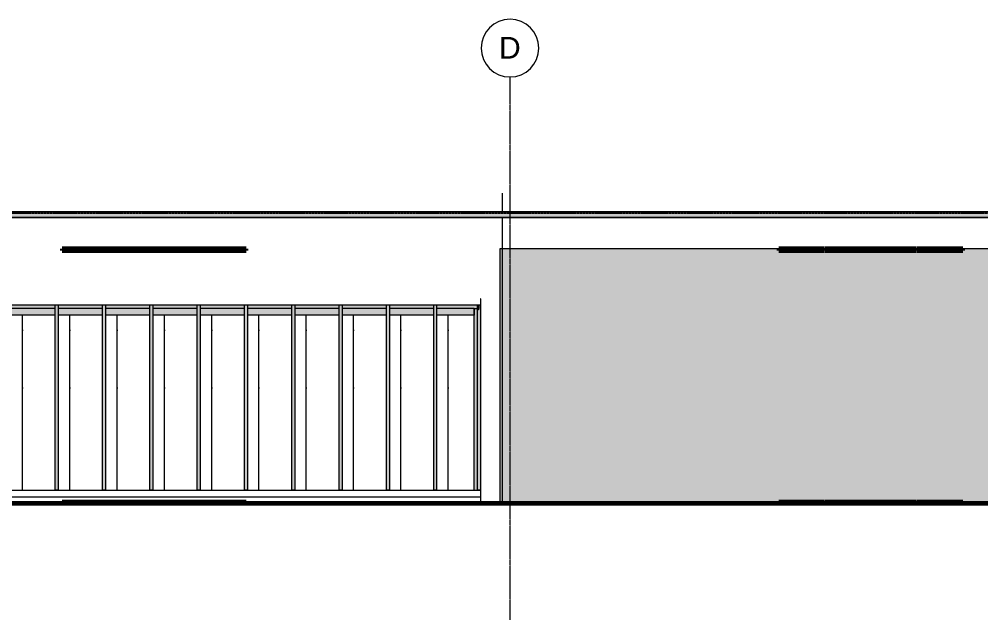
# Model space of a CAD drawing. Header units: inches. Extents: x 10303 to 15970, y 220 to 469.
# Drawn here: x 12710.2 to 13110.2, y 219.6 to 469.3 of the extents above; entities that cross this region are included whole.
import ezdxf

# ---------------------------------------------------------------- set-up
doc = ezdxf.new("R2010")
doc.units = ezdxf.units.IN
doc.header["$MEASUREMENT"] = 0
doc.linetypes.add('Aligning Line 1_8_', pattern=[0.25, 0.125, -0.125])
doc.linetypes.add('Grid Line 1_2_', pattern=[0.875, 0.5, -0.125, 0.125, -0.125])
for name, color, linetype, lineweight in [('0-3', 165, 'Continuous', 5), ('0-4', 10, 'Continuous', 9), ('0-5', 50, 'Continuous', 5), ('A-CLNG', 13, 'Continuous', 18), ('A-CLNG-1', 13, 'Continuous', 60), ('A-FLOR', 192, 'Continuous', 18), ('A-FLOR-1', 250, 'Continuous', 60), ('A-FLOR-2', 192, 'Continuous', 60), ('A-FLOR-LEVL-1', 51, 'Grid Line 1_2_', 9), ('A-FLOR-PATT-1', 253, 'Continuous', 9), ('A-GLAZ-CWMG', 51, 'Continuous', 9), ('A-GLAZ-CWMG-1', 247, 'Continuous', 9), ('A-GLAZ-CWMG-2', 10, 'Continuous', 9), ('A-WALL-2', 7, 'Continuous', 18), ('A-WALL-3', 27, 'Continuous', 18), ('A-WALL-PATT-1', 143, 'Continuous', 9), ('G-ANNO-SYMB-1', 9, 'Aligning Line 1_8_', 9), ('I-WALL', 2, 'Continuous', 18), ('P-PIPE', 3, 'Continuous', 9), ('P-PIPE-1', 3, 'Continuous', 5), ('S-GRID-1', 1, 'Grid Line 1_2_', 9), ('S-GRID-IDEN', 1, 'Continuous', 9), ('S-GRID-IDEN-1', 147, 'Continuous', 9)]:
    doc.layers.add(name, color=color, linetype=linetype, lineweight=lineweight)
doc.styles.add('Arial', font='arial.ttf', dxfattribs={"height": 9})

# ---------------------------------------------------------------- blocks, each defined once
blk = doc.blocks.new('CTR - 2nd Phase_rvt-2-Elevation 13 - c')
at = {"layer": 'A-FLOR-LEVL-1'}
blk.add_line((-11795.56, 268), (-10303.21, 268), dxfattribs=at)
at = {"layer": 'G-ANNO-SYMB-1'}
blk.add_line((-11747.21, 388.59), (-10351.57, 388.59), dxfattribs=at)
blk = doc.blocks.new('CTR - 1st Phase - Unit Layouts_rvt-2-Elevation 13 - c')
at = {"layer": 'A-FLOR-LEVL-1'}
blk.add_line((-11795.56, 268), (-10303.21, 268), dxfattribs=at)
blk = doc.blocks.new('Basic Wall _ EXT - FIBER CEMENT - LARGE - ___-2162458-Elevation 13 - c')
at = {"layer": 'A-WALL-3'}
h = blk.add_hatch(color=256, dxfattribs=at)
h.paths.add_polyline_path([(-10969.49, 350.44), (-10969.49, 350.5), (-10987.67, 350.5), (-10987.67, 350.44)], flags=0)
h.paths.add_polyline_path([(-11104.24, 350.44), (-11087.59, 350.44), (-11087.59, 350.5), (-11105.49, 350.5), (-11105.49, 350.44)], flags=0)
h.paths.add_polyline_path([(-10852.89, 350.44), (-10852.89, 350.5), (-10869.57, 350.5), (-10869.57, 350.44), (-10853.13, 350.44)], flags=0)
h.paths.add_polyline_path([(-11086.09, 350.44), (-11067.91, 350.44), (-11067.91, 350.5), (-11086.09, 350.5)], flags=0)
h.paths.add_polyline_path([(-10871.07, 350.44), (-10871.07, 350.5), (-10889.26, 350.5), (-10889.26, 350.44), (-10874.93, 350.44)], flags=0)
h.paths.add_polyline_path([(-11066.41, 350.44), (-11048.23, 350.44), (-11048.23, 350.5), (-11066.41, 350.5)], flags=0)
h.paths.add_polyline_path([(-10890.76, 350.44), (-10890.76, 350.5), (-10908.94, 350.5), (-10908.94, 350.44)], flags=0)
h.paths.add_polyline_path([(-11046.73, 350.44), (-11028.54, 350.44), (-11028.54, 350.5), (-11046.73, 350.5)], flags=0)
h.paths.add_polyline_path([(-10910.44, 350.44), (-10910.44, 350.5), (-10928.62, 350.5), (-10928.62, 350.44), (-10918.55, 350.44)], flags=0)
h.paths.add_polyline_path([(-11027.04, 350.44), (-11008.86, 350.44), (-11008.86, 350.5), (-11027.04, 350.5)], flags=0)
h.paths.add_polyline_path([(-10930.12, 350.44), (-10930.12, 350.5), (-10948.31, 350.5), (-10948.31, 350.44)], flags=0)
h.paths.add_polyline_path([(-11007.36, 350.44), (-10989.17, 350.44), (-10989.17, 350.5), (-11007.36, 350.5)], flags=0)
h.paths.add_polyline_path([(-10949.81, 350.44), (-10949.81, 350.5), (-10967.99, 350.5), (-10967.99, 350.44), (-10962.16, 350.44)], flags=0)
h = blk.add_hatch(color=256, dxfattribs=at)
h.paths.add_polyline_path([(-10969.49, 349.02), (-10969.49, 350.44), (-10987.67, 350.44), (-10987.67, 349.02)], flags=0)
h.paths.add_polyline_path([(-11104.49, 349.02), (-11087.59, 349.02), (-11087.59, 350.44), (-11105.49, 350.44), (-11105.49, 349.02)], flags=0)
h.paths.add_polyline_path([(-10852.89, 349.02), (-10852.89, 350.44), (-10869.57, 350.44), (-10869.57, 349.02), (-10853.13, 349.02)], flags=0)
h.paths.add_polyline_path([(-10871.07, 349.02), (-10871.07, 350.44), (-10889.26, 350.44), (-10889.26, 349.02), (-10874.93, 349.02)], flags=0)
h.paths.add_polyline_path([(-11086.09, 349.02), (-11067.91, 349.02), (-11067.91, 350.44), (-11086.09, 350.44)], flags=0)
h.paths.add_polyline_path([(-11066.41, 349.02), (-11048.23, 349.02), (-11048.23, 350.44), (-11066.41, 350.44)], flags=0)
h.paths.add_polyline_path([(-10890.76, 349.02), (-10890.76, 350.44), (-10908.94, 350.44), (-10908.94, 349.02)], flags=0)
h.paths.add_polyline_path([(-11046.73, 349.02), (-11028.54, 349.02), (-11028.54, 350.44), (-11046.73, 350.44)], flags=0)
h.paths.add_polyline_path([(-10910.44, 349.02), (-10910.44, 350.44), (-10928.62, 350.44), (-10928.62, 349.02), (-10918.55, 349.02)], flags=0)
h.paths.add_polyline_path([(-11027.04, 349.02), (-11008.86, 349.02), (-11008.86, 350.44), (-11027.04, 350.44)], flags=0)
h.paths.add_polyline_path([(-10930.12, 349.02), (-10930.12, 350.44), (-10948.31, 350.44), (-10948.31, 349.02)], flags=0)
h.paths.add_polyline_path([(-11007.36, 349.02), (-10989.17, 349.02), (-10989.17, 350.44), (-11007.36, 350.44)], flags=0)
h.paths.add_polyline_path([(-10949.81, 349.02), (-10949.81, 350.44), (-10967.99, 350.44), (-10967.99, 349.02), (-10962.16, 349.02)], flags=0)
at = {"layer": 'A-WALL-2'}
for p, q in [((-11087.59, 350.44), (-11105.49, 350.44)), ((-11067.91, 350.44), (-11086.09, 350.44)), ((-11048.23, 350.44), (-11066.41, 350.44)), ((-11028.54, 350.44), (-11046.73, 350.44)), ((-11008.86, 350.44), (-11027.04, 350.44)), ((-10989.17, 350.44), (-11007.36, 350.44)), ((-10969.49, 350.44), (-10987.67, 350.44)), ((-10949.81, 350.44), (-10967.99, 350.44)), ((-10930.12, 350.44), (-10948.31, 350.44)), ((-10910.44, 350.44), (-10928.62, 350.44)), ((-10890.76, 350.44), (-10908.94, 350.44)), ((-10871.07, 350.44), (-10889.26, 350.44)), ((-10852.89, 350.44), (-10869.57, 350.44))]:
    blk.add_line(p, q, dxfattribs=at)
blk = doc.blocks.new('Basic Wall _ EXT - FIBER CEMENT - LARGE - ___-2162459-Elevation 13 - c')
at = {"layer": 'A-WALL-3'}
h = blk.add_hatch(color=256, dxfattribs=at)
h.paths.add_polyline_path([(-10852.28, 348.54), (-10852, 348.88), (-10852.03, 348.9), (-10852.31, 348.56), (-10852.29, 348.54)], flags=0)
h.paths.add_polyline_path([(-10852.43, 348.66), (-10852.14, 349.02), (-10852.14, 350.44), (-10851.65, 350.5), (-10851.76, 350.5), (-10852.17, 350.46), (-10852.18, 349.01), (-10852.45, 348.68)], flags=0)
at = {"layer": 'A-WALL-2'}
for p, q in [((-10851.39, 353), (-10851.42, 353)), ((-10851.42, 353), (-10851.42, 350.53)), ((-10851.39, 350.5), (-10851.39, 353)), ((-10852.17, 349.02), (-10852.45, 348.68)), ((-10852.44, 348.55), (-10852.42, 348.53)), ((-10852.43, 348.66), (-10852.14, 349.01)), ((-10852.4, 348.55), (-10852.42, 348.57)), ((-10852.03, 348.9), (-10852.31, 348.56)), ((-10852.28, 348.54), (-10852, 348.88)), ((-10851.42, 350.53), (-10852.17, 350.46)), ((-10852.17, 350.46), (-10852.17, 349.02)), ((-10852.14, 350.44), (-10851.39, 350.5)), ((-10852.14, 349.01), (-10852.14, 350.44)), ((-10852, 348.88), (-10852.03, 348.9))]:
    blk.add_line(p, q, dxfattribs=at)
for centre, radius, start, end in [((-10852.38, 348.62), 0.0938, 140, 230), ((-10852.38, 348.62), 0.0625, 140, 230), ((-10852.36, 348.6), 0.0938, 230, 320), ((-10852.36, 348.6), 0.0625, 230, 320)]:
    blk.add_arc(centre, radius, start, end, dxfattribs=at)
blk = doc.blocks.new('Rectangular Mullion - Stud - Vertical-2194367-Elevation 13 - c')
at = {"layer": 'A-GLAZ-CWMG-1'}
h = blk.add_hatch(color=256, dxfattribs=at)
h.paths.add_polyline_path([(-10851.45, 273.5), (-10851.39, 273.5), (-10851.4, 350.5), (-10852.14, 350.44), (-10852.14, 349.01), (-10852.43, 348.66), (-10852.45, 348.68), (-10852.17, 349.02), (-10852.17, 350.46), (-10851.76, 350.5), (-10852.89, 350.5), (-10852.89, 273.5)], flags=0)
h.paths.add_polyline_path([(-10852.28, 348.54), (-10852.31, 348.56), (-10852.03, 348.9), (-10852, 348.88), (-10852.28, 348.54)], flags=0)
at = {"layer": 'A-GLAZ-CWMG-2'}
for p in [(-10852.89, 350.5), (-10851.39, 273.5)]:
    blk.add_line(p, (-10852.89, 273.5), dxfattribs=at)
blk = doc.blocks.new('Rectangular Mullion - Stud - Base_Head-1769174-Elevation 13 - c')
at = {"layer": 'A-GLAZ-CWMG'}
h = blk.add_hatch(dxfattribs=at)
h.set_pattern_fill('FP_2', color=256, style=0, pattern_type=2)
h.set_pattern_definition([(180, (-11077.751, 270.75), (-1e-15, -8), [])])
h.paths.add_polyline_path([(-11086.09, 268), (-11067.91, 268), (-11067.91, 273.5), (-11087.59, 273.5), (-11087.59, 268)], flags=0)
at = {"layer": 'A-GLAZ-CWMG-2'}
blk.add_line((-11087.59, 273.5), (-11067.91, 273.5), dxfattribs=at)
blk = doc.blocks.new('Rectangular Mullion - Stud - Vertical-2194370-Elevation 13 - c')
at = {"layer": 'A-GLAZ-CWMG-1'}
blk.add_hatch(color=256, dxfattribs=at).paths.add_polyline_path([(-11086.09, 273.5), (-11086.09, 350.5), (-11087.59, 350.5), (-11087.59, 273.5)], flags=0)
at = {"layer": 'A-GLAZ-CWMG-2'}
for p, q in [((-11087.59, 350.5), (-11087.59, 273.5)), ((-11086.09, 273.5), (-11086.09, 350.5)), ((-11086.09, 273.5), (-11087.59, 273.5))]:
    blk.add_line(p, q, dxfattribs=at)
blk = doc.blocks.new('Rectangular Mullion - Stud - Base_Head-1769175-Elevation 13 - c')
at = {"layer": 'A-GLAZ-CWMG'}
h = blk.add_hatch(dxfattribs=at)
h.set_pattern_fill('FP_3', color=256, style=0, pattern_type=2)
h.set_pattern_definition([(180, (-10861.231, 270.75), (-1e-15, -8), [])])
h.paths.add_polyline_path([(-10851.45, 268), (-10851.39, 268), (-10851.39, 273.5), (-10871.07, 273.5), (-10871.07, 268), (-10851.76, 268)], flags=0)
at = {"layer": 'A-GLAZ-CWMG-2'}
blk.add_line((-10871.07, 273.5), (-10851.39, 273.5), dxfattribs=at)
blk = doc.blocks.new('Rectangular Mullion - Profile_Polycarbonate_Upper and left-2195491-Elevation 13 - c')
at = {"layer": 'A-GLAZ-CWMG-1'}
h = blk.add_hatch(color=256, dxfattribs=at)
h.paths.add_polyline_path([(-10989.17, 346.27), (-10989.17, 349.02), (-11007.36, 349.02), (-11007.36, 346.27), (-11005.78, 346.27)], flags=0)
h.paths.add_polyline_path([(-11093, 346.27), (-11087.59, 346.27), (-11087.59, 349.02), (-11104.24, 349.02), (-11104.24, 346.27)], flags=0)
h.paths.add_polyline_path([(-10854.14, 346.27), (-10854.14, 349.02), (-10869.57, 349.02), (-10869.57, 346.27)], flags=0)
h.paths.add_polyline_path([(-10871.07, 346.27), (-10871.07, 349.02), (-10889.26, 349.02), (-10889.26, 346.27), (-10874.93, 346.27)], flags=0)
h.paths.add_polyline_path([(-11086.09, 346.27), (-11067.91, 346.27), (-11067.91, 349.02), (-11086.09, 349.02), (-11086.09, 348.95)], flags=0)
h.paths.add_polyline_path([(-11066.41, 346.27), (-11048.23, 346.27), (-11048.23, 349.02), (-11066.41, 349.02), (-11066.41, 348.95)], flags=0)
h.paths.add_polyline_path([(-11046.73, 346.27), (-11028.54, 346.27), (-11028.54, 349.02), (-11046.73, 349.02), (-11046.73, 348.95)], flags=0)
h.paths.add_polyline_path([(-10890.76, 346.27), (-10890.76, 349.02), (-10908.94, 349.02), (-10908.94, 346.27)], flags=0)
h.paths.add_polyline_path([(-10910.44, 346.27), (-10910.44, 349.02), (-10928.62, 349.02), (-10928.62, 346.27), (-10918.55, 346.27)], flags=0)
h.paths.add_polyline_path([(-11027.04, 346.27), (-11008.86, 346.27), (-11008.86, 349.02), (-11027.04, 349.02), (-11027.04, 348.95)], flags=0)
h.paths.add_polyline_path([(-10987.67, 346.27), (-10969.49, 346.27), (-10969.49, 349.02), (-10987.67, 349.02), (-10987.67, 348.95)], flags=0)
h.paths.add_polyline_path([(-10967.99, 346.27), (-10949.81, 346.27), (-10949.81, 349.02), (-10967.99, 349.02), (-10967.99, 348.95)], flags=0)
h.paths.add_polyline_path([(-10930.12, 346.27), (-10930.12, 349.02), (-10948.31, 349.02), (-10948.31, 346.27)], flags=0)
at = {"layer": 'A-GLAZ-CWMG-2'}
for p, q in [((-11104.24, 346.27), (-11104.24, 349.02)), ((-11087.59, 349.02), (-11104.24, 349.02)), ((-11067.91, 349.02), (-11086.09, 349.02)), ((-11048.23, 349.02), (-11066.41, 349.02)), ((-11028.54, 349.02), (-11046.73, 349.02)), ((-11008.86, 349.02), (-11027.04, 349.02)), ((-10989.17, 349.02), (-11007.36, 349.02)), ((-10969.49, 349.02), (-10987.67, 349.02)), ((-10949.81, 349.02), (-10967.99, 349.02)), ((-10930.12, 349.02), (-10948.31, 349.02)), ((-10910.44, 349.02), (-10928.62, 349.02)), ((-10890.76, 349.02), (-10908.94, 349.02)), ((-10871.07, 349.02), (-10889.26, 349.02)), ((-10854.14, 349.02), (-10869.57, 349.02)), ((-10854.14, 349.02), (-10854.14, 346.27)), ((-11087.59, 346.27), (-11104.24, 346.27)), ((-11067.91, 346.27), (-11086.09, 346.27)), ((-11048.23, 346.27), (-11066.41, 346.27)), ((-11028.54, 346.27), (-11046.73, 346.27)), ((-11008.86, 346.27), (-11027.04, 346.27)), ((-10989.17, 346.27), (-11007.36, 346.27)), ((-10969.49, 346.27), (-10987.67, 346.27)), ((-10949.81, 346.27), (-10967.99, 346.27)), ((-10930.12, 346.27), (-10948.31, 346.27)), ((-10910.44, 346.27), (-10928.62, 346.27)), ((-10890.76, 346.27), (-10908.94, 346.27)), ((-10871.07, 346.27), (-10889.26, 346.27)), ((-10854.14, 346.27), (-10869.57, 346.27))]:
    blk.add_line(p, q, dxfattribs=at)
blk = doc.blocks.new('Rectangular Mullion - Profile_Polycarbonate_right-2195587-Elevation 13 - c')
at = {"layer": 'A-GLAZ-CWMG-1'}
blk.add_hatch(color=256, dxfattribs=at).paths.add_polyline_path([(-10852.89, 273.5), (-10852.89, 349.02), (-10854.14, 349.01), (-10854.14, 273.5), (-10853.13, 273.5)], flags=0)
at = {"layer": 'A-GLAZ-CWMG-2'}
for p, q in [((-10854.14, 349.02), (-10852.89, 349.02)), ((-10854.14, 273.5), (-10854.14, 349.02))]:
    blk.add_line(p, q, dxfattribs=at)
blk = doc.blocks.new('Grid - Grid Head - Circle-50561-Elevation 13 - c')
at = {"layer": 'S-GRID-IDEN-1'}
for start, end in [(0, 180), (180, 360)]:
    blk.add_arc((-11535.19, 457.25), 12, start, end, dxfattribs=at)
blk = doc.blocks.new('CTR - 1st Phase - Shell_rvt-2-Elevation 13 - c')
at = {"layer": 'A-FLOR-PATT-1'}
h = blk.add_hatch(dxfattribs=at)
h.set_pattern_fill('FP_4', color=256, style=0, pattern_type=2)
h.set_pattern_definition([(0, (0, 0), (15.36, 3.84), [0.634, -10.886, 0.634, -10.886, -61.44]), (0, (0, 0), (15.36, 3.84), [-23.04, 0.634, -22.406, 0.634, -10.886, -26.88]), (0, (0, 0), (15.36, 3.84), [-57.6, 0.634, -7.046, 0.634, -18.566]), (120, (5.76, 1.92), (-11.0055376, 11.3821502), [0.634, -10.886, 0.634, -10.886, -61.44]), (120, (5.76, 1.92), (-11.0055376, 11.3821502), [-23.04, 0.634, -22.406, 0.634, -10.886, -26.88]), (120, (5.76, 1.92), (-11.0055376, 11.3821502), [-57.6, 0.634, -7.046, 0.634, -18.566]), (240, (7.68, 9.6), (-4.3544624, -15.2221502), [0.634, -10.886, 0.634, -10.886, -61.44]), (240, (7.68, 9.6), (-4.3544624, -15.2221502), [-23.04, 0.634, -22.406, 0.634, -10.886, -26.88]), (240, (7.68, 9.6), (-4.3544624, -15.2221502), [-57.6, 0.634, -7.046, 0.634, -18.566])])
h.paths.add_polyline_path([(-11267.46, 267.97), (-10351.57, 267.97), (-10351.57, 268), (-11747.21, 268), (-11747.21, 267.97), (-11311.07, 267.97)], flags=0)
at = {"layer": 'A-WALL-PATT-1'}
h = blk.add_hatch(dxfattribs=at)
h.set_pattern_fill('FP_6', color=256, style=0, pattern_type=2)
h.set_pattern_definition([(90, (-10831.767, 268), (-19.685, 1e-15), [24, 0, 0, 0])])
h.paths.add_polyline_path([(-10874.93, 273.5), (-10871.07, 273.5), (-10871.07, 346.27), (-10889.26, 346.27), (-10889.26, 273.5)], flags=0)
h.paths.add_polyline_path([(-10890.76, 273.5), (-10890.76, 346.27), (-10908.94, 346.27), (-10908.94, 273.5)], flags=0)
h.paths.add_polyline_path([(-10869.57, 273.5), (-10854.14, 273.5), (-10854.14, 346.27), (-10869.57, 346.27), (-10869.57, 300.2)], flags=0)
h.paths.add_polyline_path([(-10930.12, 273.5), (-10930.12, 346.27), (-10948.31, 346.27), (-10948.31, 273.5)], flags=0)
h.paths.add_polyline_path([(-10910.44, 273.5), (-10910.44, 346.27), (-10928.62, 346.27), (-10928.62, 273.5)], flags=0)
h.paths.add_polyline_path([(-10989.17, 273.5), (-10989.17, 346.27), (-11007.36, 346.27), (-11007.36, 273.5)], flags=0)
h.paths.add_polyline_path([(-10987.67, 273.5), (-10969.49, 273.5), (-10969.49, 346.27), (-10987.67, 346.27), (-10987.67, 332.43)], flags=0)
h.paths.add_polyline_path([(-10949.81, 273.5), (-10949.81, 346.27), (-10967.99, 346.27), (-10967.99, 273.5), (-10962.16, 273.5)], flags=0)
h.paths.add_polyline_path([(-11027.04, 273.5), (-11008.86, 273.5), (-11008.86, 346.27), (-11027.04, 346.27), (-11027.04, 332.43)], flags=0)
h.paths.add_polyline_path([(-11067.91, 273.5), (-11067.91, 346.27), (-11086.09, 346.27), (-11086.09, 273.5)], flags=0)
h.paths.add_polyline_path([(-11104.24, 273.5), (-11087.59, 273.5), (-11087.59, 346.27), (-11104.24, 346.27), (-11104.24, 332.43)], flags=0)
h.paths.add_polyline_path([(-11066.41, 273.5), (-11048.23, 273.5), (-11048.23, 346.27), (-11066.41, 346.27), (-11066.41, 332.43)], flags=0)
h.paths.add_polyline_path([(-11028.54, 273.5), (-11028.54, 346.27), (-11046.73, 346.27), (-11046.73, 273.5)], flags=0)
at = {"layer": 'A-FLOR-1'}
blk.add_line((-10351.57, 268), (-11747.21, 268), dxfattribs=at)
at = {"layer": 'A-FLOR-LEVL-1'}
blk.add_line((-11795.56, 268), (-10303.21, 268), dxfattribs=at)
at = {"layer": 'A-WALL-2'}
for p, q in [((-10842.51, 396.89), (-10842.51, 389.19)), ((-10842.51, 386.81), (-10842.51, 350.5)), ((-11106.99, 350.5), (-10851.39, 350.5)), ((-10851.39, 268), (-10851.39, 350.5)), ((-10842.51, 350.5), (-10842.51, 268))]:
    blk.add_line(p, q, dxfattribs=at)
at = {"layer": 'S-GRID-1'}
blk.add_line((-10839.19, 219.62), (-10839.19, 445.25), dxfattribs=at)
at = {"layer": '0-3'}
blk.add_blockref('Grid - Grid Head - Circle-50561-Elevation 13 - c', (696, 0), dxfattribs=at)
at = {"layer": '0-4'}
for name, p in [('Basic Wall _ EXT - FIBER CEMENT - LARGE - ___-2162459-Elevation 13 - c', (0, 0)), ('Basic Wall _ EXT - FIBER CEMENT - LARGE - ___-2162458-Elevation 13 - c', (0, 0)), ('Rectangular Mullion - Profile_Polycarbonate_Upper and left-2195491-Elevation 13 - c', (0, 0)), ('Rectangular Mullion - Stud - Vertical-2194370-Elevation 13 - c', (59.05, 0)), ('Rectangular Mullion - Stud - Vertical-2194370-Elevation 13 - c', (78.73, 0)), ('Rectangular Mullion - Stud - Vertical-2194370-Elevation 13 - c', (98.42, 0)), ('Rectangular Mullion - Stud - Vertical-2194370-Elevation 13 - c', (118.1, 0)), ('Rectangular Mullion - Stud - Vertical-2194370-Elevation 13 - c', (137.79, 0)), ('Rectangular Mullion - Stud - Vertical-2194370-Elevation 13 - c', (157.47, 0)), ('Rectangular Mullion - Stud - Vertical-2194370-Elevation 13 - c', (177.15, 0)), ('Rectangular Mullion - Stud - Vertical-2194370-Elevation 13 - c', (196.84, 0)), ('Rectangular Mullion - Stud - Vertical-2194370-Elevation 13 - c', (216.52, 0)), ('Rectangular Mullion - Profile_Polycarbonate_right-2195587-Elevation 13 - c', (0, 0)), ('Rectangular Mullion - Stud - Vertical-2194367-Elevation 13 - c', (0, 0)), ('Rectangular Mullion - Stud - Base_Head-1769174-Elevation 13 - c', (39.37, 0)), ('Rectangular Mullion - Stud - Base_Head-1769174-Elevation 13 - c', (59.05, 0)), ('Rectangular Mullion - Stud - Base_Head-1769174-Elevation 13 - c', (78.73, 0)), ('Rectangular Mullion - Stud - Base_Head-1769174-Elevation 13 - c', (98.42, 0)), ('Rectangular Mullion - Stud - Base_Head-1769174-Elevation 13 - c', (118.1, 0)), ('Rectangular Mullion - Stud - Base_Head-1769174-Elevation 13 - c', (137.79, 0)), ('Rectangular Mullion - Stud - Base_Head-1769174-Elevation 13 - c', (157.47, 0)), ('Rectangular Mullion - Stud - Base_Head-1769174-Elevation 13 - c', (177.15, 0)), ('Rectangular Mullion - Stud - Base_Head-1769174-Elevation 13 - c', (196.84, 0)), ('Rectangular Mullion - Stud - Base_Head-1769175-Elevation 13 - c', (0, 0))]:
    blk.add_blockref(name, p, dxfattribs=at)
at = {"layer": 'S-GRID-IDEN', "insert": (-10843.82, 461.9), "char_height": 9, "width": 11.0595, "attachment_point": 1, "style": 'Arial'}
blk.add_mtext('D', dxfattribs=at)
blk = doc.blocks.new('CTR - 1st Phase -Stairs _ Elevators_rvt-2-Elevation 13 - c')
at = {"layer": 'A-FLOR-LEVL-1'}
blk.add_line((-11795.56, 268), (-10303.21, 268), dxfattribs=at)

msp = doc.modelspace()

# ---------------------------------------------------------------- hatches: boundary and pattern name
at = {"layer": 'A-CLNG'}
h = msp.add_hatch(color=256, dxfattribs=at)
h.paths.add_polyline_path([(12785.39, 373.07), (12785.39, 373.82), (12747.24, 373.82), (12747.24, 373.07), (12748.27, 373.07)], flags=0)
h.paths.add_polyline_path([(12746.99, 373.07), (12746.99, 373.82), (12728.04, 373.82), (12728.04, 373.07)], flags=0)
h.paths.add_polyline_path([(12804.59, 373.07), (12804.59, 373.82), (12785.64, 373.82), (12785.64, 373.07), (12791.4, 373.07)], flags=0)
h = msp.add_hatch(color=256, dxfattribs=at)
h.paths.add_polyline_path([(13045.11, 373.07), (13045.11, 373.82), (13026.16, 373.82), (13026.16, 373.07)], flags=0)
h.paths.add_polyline_path([(13045.36, 373.07), (13083.51, 373.07), (13083.51, 373.82), (13045.36, 373.82)], flags=0)
h.paths.add_polyline_path([(13102.71, 373.07), (13102.71, 373.82), (13083.76, 373.82), (13083.76, 373.07)], flags=0)
at = {"layer": 'A-FLOR'}
h = msp.add_hatch(color=256, dxfattribs=at)
h.paths.add_polyline_path([(12764.39, 268), (12785.39, 268), (12785.39, 268.5), (12747.24, 268.5), (12747.24, 268)], flags=0)
h.paths.add_polyline_path([(12804.59, 268), (12804.59, 268.5), (12785.64, 268.5), (12785.64, 268), (12803.76, 268)], flags=0)
h.paths.add_polyline_path([(12740.68, 268), (12746.99, 268), (12746.99, 268.5), (12728.04, 268.5), (12728.04, 268)], flags=0)
h = msp.add_hatch(color=256, dxfattribs=at)
h.paths.add_polyline_path([(13070.79, 268), (13083.51, 268), (13083.51, 268.5), (13045.36, 268.5), (13045.36, 268), (13053.08, 268)], flags=0)
h.paths.add_polyline_path([(13038.79, 268), (13045.11, 268), (13045.11, 268.5), (13026.16, 268.5), (13026.16, 268)], flags=0)
h.paths.add_polyline_path([(13102.71, 268), (13102.71, 268.5), (13083.76, 268.5), (13083.76, 268), (13096.39, 268)], flags=0)
at = {"layer": 'I-WALL'}
h = msp.add_hatch(color=256, dxfattribs=at)
h.paths.add_polyline_path([(13227.54, 268), (13304.4, 268), (13304.4, 373.87), (12910.15, 373.87), (12910.15, 268), (13026.16, 268), (13026.16, 268.5), (13045.11, 268.5), (13045.11, 268), (13045.36, 268), (13045.36, 268.5), (13083.51, 268.5), (13083.51, 268), (13083.76, 268), (13083.76, 268.5), (13102.71, 268.5), (13102.71, 268)], flags=0)
h.paths.add_polyline_path([(13102.71, 373.07), (13083.76, 373.07), (13083.76, 373.82), (13102.71, 373.82)], flags=0)
h.paths.add_polyline_path([(13045.36, 373.07), (13045.36, 373.82), (13083.51, 373.82), (13083.51, 373.07), (13053.08, 373.07)], flags=0)
h.paths.add_polyline_path([(13026.16, 373.07), (13026.16, 373.82), (13045.11, 373.82), (13045.11, 373.07)], flags=0)
at = {"layer": 'P-PIPE'}
msp.add_hatch(color=256, dxfattribs=at).paths.add_polyline_path([(12660.56, 386.96), (13348.97, 386.96), (13348.97, 389.04), (12051.6, 389.04), (12051.6, 386.96), (12616.95, 386.96)], flags=0)
at = {"layer": 'P-PIPE-1'}
for points in [[(13348.97, 389.04), (13348.97, 389.19), (12051.6, 389.19), (12051.6, 389.04), (13347.48, 389.04)], [(12051.6, 386.81), (13348.97, 386.81), (13348.97, 386.96), (12051.6, 386.96), (12051.6, 386.82)]]:
    msp.add_hatch(color=256, dxfattribs=at).paths.add_polyline_path(points, flags=0)

# ---------------------------------------------------------------- linework, layer by layer
at = {"layer": 'A-CLNG-1'}
for p, q in [((12746.99, 373.82), (12728.04, 373.82)), ((12728.04, 373.82), (12728.04, 373.07)), ((12728.04, 373.07), (12746.99, 373.07)), ((12746.99, 373.07), (12746.99, 373.82)), ((12785.39, 373.82), (12747.24, 373.82)), ((12747.24, 373.82), (12747.24, 373.07)), ((12747.24, 373.07), (12785.39, 373.07)), ((12785.39, 373.07), (12785.39, 373.82)), ((12804.59, 373.82), (12785.64, 373.82)), ((12785.64, 373.82), (12785.64, 373.07)), ((12785.64, 373.07), (12804.59, 373.07)), ((12804.59, 373.07), (12804.59, 373.82)), ((13045.11, 373.82), (13026.16, 373.82)), ((13026.16, 373.82), (13026.16, 373.07)), ((13026.16, 373.07), (13045.11, 373.07)), ((13045.11, 373.07), (13045.11, 373.82)), ((13083.51, 373.82), (13045.36, 373.82)), ((13045.36, 373.82), (13045.36, 373.07)), ((13045.36, 373.07), (13083.51, 373.07)), ((13083.51, 373.07), (13083.51, 373.82)), ((13102.71, 373.82), (13083.76, 373.82)), ((13083.76, 373.82), (13083.76, 373.07)), ((13083.76, 373.07), (13102.71, 373.07)), ((13102.71, 373.07), (13102.71, 373.82))]:
    msp.add_line(p, q, dxfattribs=at)
at = {"layer": 'A-FLOR-2'}
for p, q in [((12746.99, 268.5), (12728.04, 268.5)), ((12728.04, 268.5), (12728.04, 267.97)), ((12746.99, 267.97), (12746.99, 268.5)), ((12785.39, 268.5), (12747.24, 268.5)), ((12747.24, 268.5), (12747.24, 267.97)), ((12785.39, 267.97), (12785.39, 268.5)), ((12804.59, 268.5), (12785.64, 268.5)), ((12785.64, 268.5), (12785.64, 267.97)), ((12804.59, 267.97), (12804.59, 268.5)), ((13045.11, 268.5), (13026.16, 268.5)), ((13026.16, 268.5), (13026.16, 267.97)), ((13045.11, 267.97), (13045.11, 268.5)), ((13083.51, 268.5), (13045.36, 268.5)), ((13045.36, 268.5), (13045.36, 267.97)), ((13083.51, 267.97), (13083.51, 268.5)), ((13102.71, 268.5), (13083.76, 268.5)), ((13083.76, 268.5), (13083.76, 267.97)), ((13102.71, 267.97), (13102.71, 268.5))]:
    msp.add_line(p, q, dxfattribs=at)
at = {"layer": 'A-FLOR-LEVL-1'}
msp.add_line((11958, 268), (13450.35, 268), dxfattribs=at)
at = {"layer": 'I-WALL'}
for p, q in [((13304.4, 373.87), (12910.15, 373.87)), ((12910.15, 373.87), (12910.15, 268))]:
    msp.add_line(p, q, dxfattribs=at)
at = {"layer": 'P-PIPE'}
for p, q in [((13348.97, 389.19), (12051.6, 389.19)), ((13348.97, 389.04), (12051.6, 389.04)), ((12051.6, 386.96), (13348.97, 386.96)), ((12051.6, 386.81), (13348.97, 386.81))]:
    msp.add_line(p, q, dxfattribs=at)

# ---------------------------------------------------------------- block references
at = {"layer": '0-5'}
for name in ['CTR - 1st Phase - Shell_rvt-2-Elevation 13 - c', 'CTR - 2nd Phase_rvt-2-Elevation 13 - c', 'CTR - 1st Phase - Unit Layouts_rvt-2-Elevation 13 - c', 'CTR - 1st Phase -Stairs _ Elevators_rvt-2-Elevation 13 - c']:
    msp.add_blockref(name, (23753.56, 0), dxfattribs=at)

doc.saveas('drawing.dxf')
